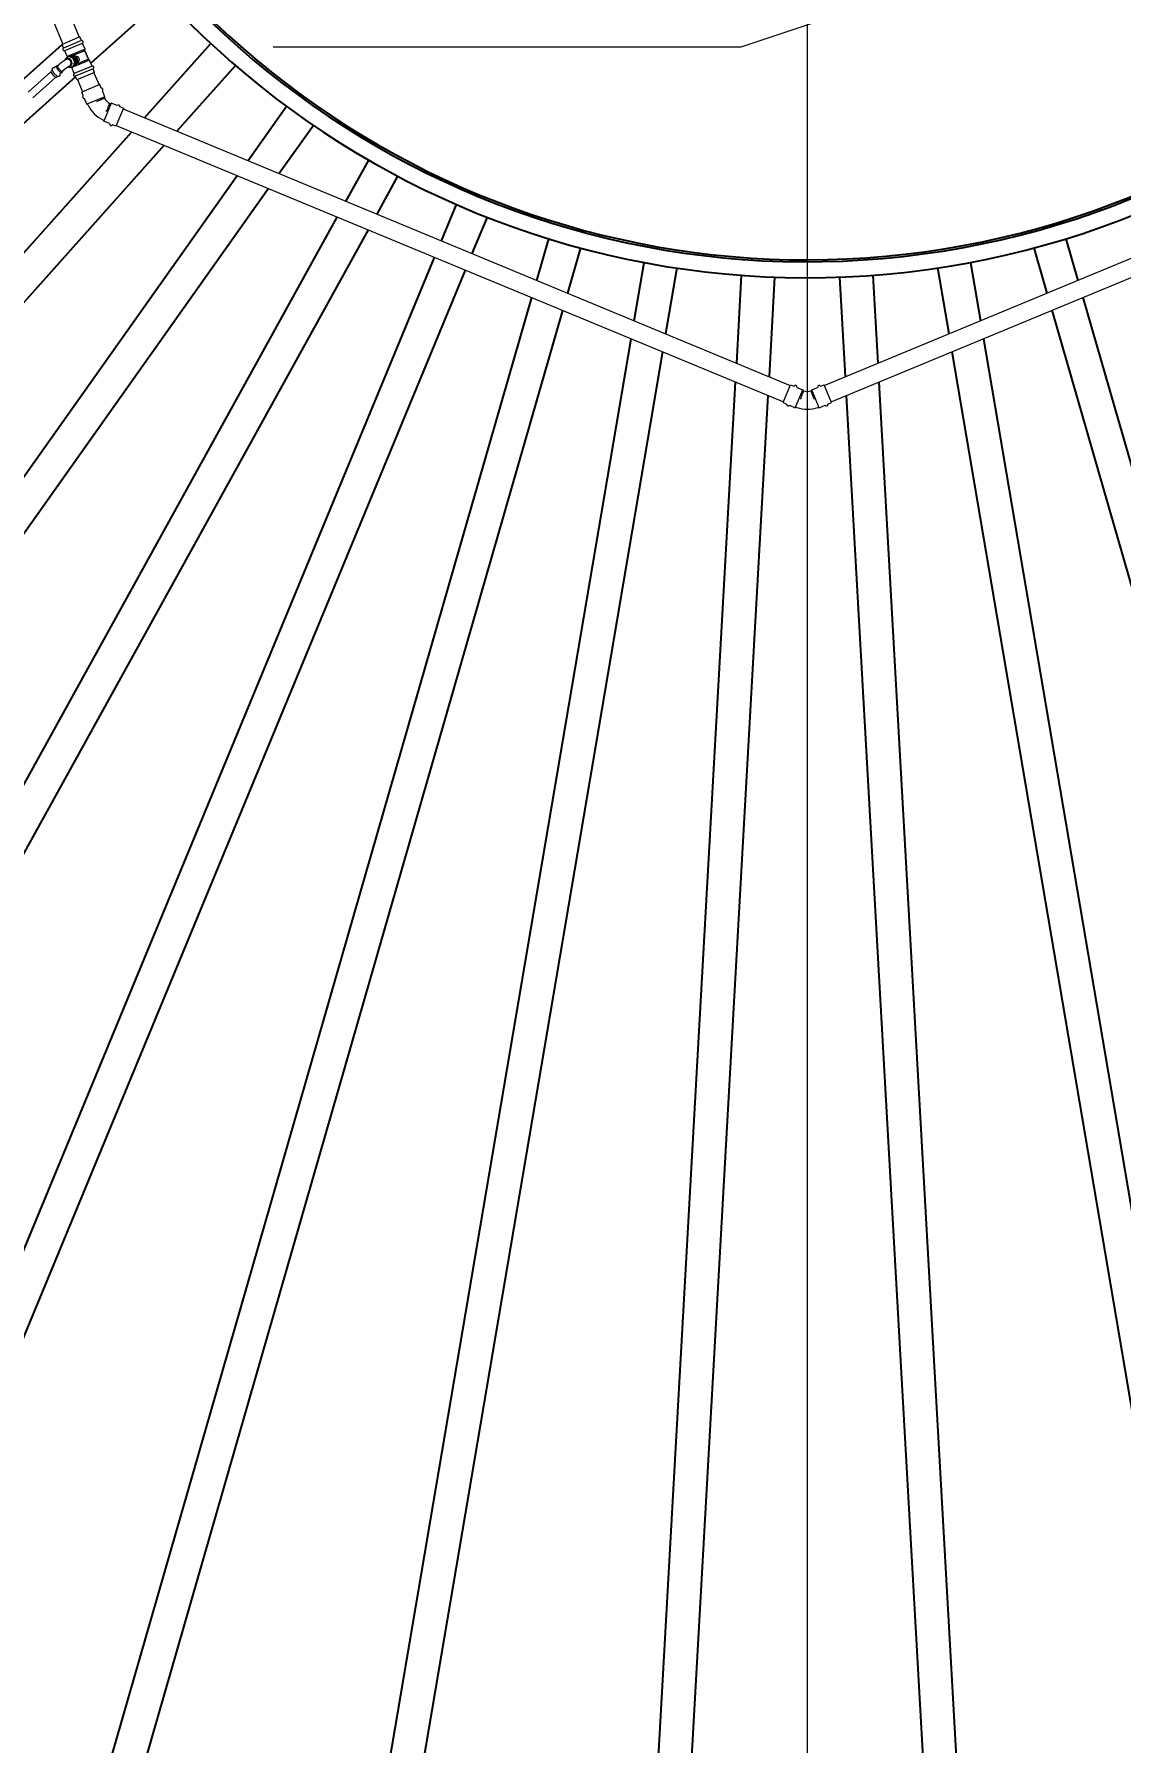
# Model space of a CAD drawing. Header units: millimetres. Extents: x 0 to 118900, y 0 to 84100.
# Drawn here: x 52848 to 56137, y 11692 to 16862 of the extents above; entities that cross this region are included whole.
import ezdxf

# ---------------------------------------------------------------- set-up
doc = ezdxf.new("R2010")
doc.units = ezdxf.units.MM
doc.header["$LTSCALE"] = 100
doc.linetypes.add('CHAIN', pattern=[0.3543, 0.2362, -0.0295, 0.0591, -0.0295])
doc.layers.add('4003-AREA-04.1_F-Foundation', color=7, linetype='Continuous', lineweight=25, true_color=0xadadad)
doc.layers.add('P_Anti-Foam (AF)', color=6, linetype='Continuous', lineweight=18, true_color=0xff00ff)
for name, color, linetype, lineweight in [('4003-AREA-04.1_T-Tank', 7, 'Continuous', 25), ('Center Mark', 7, 'Continuous', 18), ('Dimension', 7, 'Continuous', 18), ('Symbol', 7, 'Continuous', 18), ('Visible', 7, 'Continuous', 25)]:
    doc.layers.add(name, color=color, linetype=linetype, lineweight=lineweight)
doc.styles.add('Title', font='arial.ttf')
doc.dimstyles.new('Default - Method 2a$7', dxfattribs={"dimscale": 100, "dimtxt": 3, "dimasz": 2.5, "dimexe": 3, "dimexo": 0.5, "dimgap": 0.7, "dimtad": 0, "dimtoh": 1, "dimdec": 1, "dimrnd": 1e-08, "dimtxsty": 'Title', "dimcen": 0.09, "dimdle": 10, "dimclrd": 256, "dimclre": 256, "dimclrt": 7, "dimazin": 2, "dimtfac": 0.833333, "dimtdec": 1, "dimtmove": 0, "dimatfit": 3, "dimfxl": 1, "dimtolj": 1, "dimlwd": -1, "dimlwe": -1, "dimarcsym": 0})
doc.dimstyles.new('Default - Method 2b', dxfattribs={"dimscale": 100, "dimtxt": 3, "dimasz": 2.5, "dimexe": 3, "dimexo": 0.5, "dimgap": 0.7, "dimtad": 0, "dimtoh": 1, "dimdec": 1, "dimrnd": 1e-08, "dimtxsty": 'Title', "dimcen": 0.09, "dimdle": 10, "dimclrd": 256, "dimclre": 256, "dimclrt": 7, "dimadec": 0, "dimazin": 2, "dimtfac": 0.833333, "dimtdec": 1, "dimtmove": 0, "dimatfit": 3, "dimfxl": 1, "dimtolj": 1, "dimlwd": -1, "dimlwe": -1, "dimarcsym": 0})

# ---------------------------------------------------------------- blocks, each defined once
blk = doc.blocks.new('*D26')
at = {"layer": 'Defpoints', "color": 0, "transparency": 16777216}
for p in [(24937.9, 18779.6), (55187.9, 18779.6), (55187.9, 4279.6)]:
    blk.add_point(p, dxfattribs=at)
at = {"layer": 'Dimension', "transparency": 16777216}
for p, q in [((24937.9, 18729.6), (24937.9, 3979.6)), ((55187.9, 18729.6), (55187.9, 3979.6)), ((25187.9, 4279.6), (54937.9, 4279.6))]:
    blk.add_line(p, q, dxfattribs=at)
for points in [[(25187.9, 4321.3), (25187.9, 4237.9), (24937.9, 4279.6)], [(54937.9, 4321.3), (54937.9, 4237.9), (55187.9, 4279.6)]]:
    blk.add_solid(points, dxfattribs=at)
at = {"layer": 'Dimension', "color": 7, "transparency": 16777216, "insert": (39499, 4349.6), "char_height": 300, "attachment_point": 7, "style": 'Title'}
blk.add_mtext('\\A1;30250', dxfattribs=at)

msp = doc.modelspace()

# ---------------------------------------------------------------- linework, layer by layer
at = {"layer": '4003-AREA-04.1_F-Foundation'}
msp.add_circle((55187.91, 18779.59), 12250, dxfattribs=at)
at = {"layer": '4003-AREA-04.1_T-Tank'}
msp.add_circle((55187.91, 18779.59), 11950, dxfattribs=at)
at = {"layer": 'Center Mark', "linetype": 'CHAIN', "ltscale": 23.990969}
msp.add_line((55187.91, 31825.59), (55187.91, 5733.59), dxfattribs=at)
at = {"layer": 'P_Anti-Foam (AF)'}
for p, q in [((52616.38, 17600.51), (52934.63, 16832.19)), ((52666.27, 17621.17), (52984.52, 16852.85)), ((52986.64, 16853.73), (52932.5, 16831.31)), ((52990.97, 16843.3), (52986.64, 16853.73)), ((52936.83, 16820.87), (52932.5, 16831.31)), ((52991.62, 16843.02), (52936.56, 16820.22)), ((52994.91, 16835.08), (52939.85, 16812.27)), ((52947.81, 16794.35), (52940.5, 16812)), ((53001.95, 16816.78), (52947.81, 16794.35)), ((53001.36, 16812.2), (52965.18, 16797.22)), ((53001.95, 16816.78), (52994.64, 16834.43)), ((53001.36, 16812.2), (53001.95, 16816.78)), ((53012.07, 16786.34), (53001.36, 16812.2)), ((53001.36, 16812.2), (53012.07, 16786.34)), ((52902.67, 16754.35), (52899.19, 16751.24)), ((52915.41, 16765.73), (52908.92, 16759.94)), ((52919.27, 16766.74), (52916.12, 16766.08)), ((52933.86, 16750.27), (52932.89, 16747.32)), ((52948.49, 16789.01), (52945.59, 16787.81)), ((52949.89, 16792.76), (52947.81, 16794.35)), ((52958.29, 16765.36), (52955.38, 16764.15)), ((52958.01, 16792.95), (52957.84, 16792.88)), ((53015.73, 16783.52), (52961.59, 16761.09)), ((52961.92, 16763.69), (52961.59, 16761.09)), ((52968.9, 16743.45), (52961.59, 16761.09)), ((52967.8, 16769.3), (52967.64, 16769.23)), ((53023.69, 16765.6), (52968.63, 16742.8)), ((53026.98, 16757.66), (52971.92, 16734.85)), ((53012.07, 16786.34), (52975.89, 16771.35)), ((53012.07, 16786.34), (53015.73, 16783.52)), ((53023.04, 16765.87), (53015.73, 16783.52)), ((53031.03, 16746.56), (53026.71, 16757)), ((52898.8, 16748.48), (52829.43, 16686.48)), ((52913.46, 16732.08), (52844.09, 16670.08)), ((52919.73, 16735.26), (52916.25, 16732.15)), ((52932.47, 16746.65), (52925.98, 16740.85)), ((52976.89, 16724.14), (52972.57, 16734.58)), ((53031.03, 16746.56), (52976.89, 16724.14)), ((52979.02, 16725.02), (52994.3, 16688.13)), ((53046.31, 16709.68), (52992.17, 16687.25)), ((53028.91, 16745.68), (53044.19, 16708.8)), ((53050.64, 16699.24), (53046.31, 16709.68)), ((52996.5, 16676.81), (52992.17, 16687.25)), ((53007.48, 16650.3), (53000.17, 16667.94)), ((53061.62, 16672.72), (53007.48, 16650.3)), ((53011.21, 16647.52), (53007.48, 16650.3)), ((53061.62, 16672.72), (53054.31, 16690.37)), ((53081.04, 16653.3), (53058.62, 16599.16)), ((53061.02, 16668.61), (53061.62, 16672.72)), ((53076.92, 16652.7), (53081.04, 16653.3)), ((53098.69, 16645.99), (53081.04, 16653.3)), ((53055.84, 16602.89), (53058.62, 16599.16)), ((53076.26, 16591.85), (53058.62, 16599.16)), ((53118, 16638), (53095.57, 16583.86)), ((53118, 16638), (53107.56, 16642.32)), ((53117.12, 16635.87), (55136.34, 15799.48)), ((55239.48, 15799.48), (57258.71, 16635.87)), ((53095.57, 16583.86), (53085.13, 16588.18)), ((53096.45, 16585.98), (55115.68, 15749.59)), ((55260.14, 15749.59), (57279.37, 16585.98)), ((55114.8, 15747.46), (55137.22, 15801.6)), ((55137.22, 15801.6), (55147.66, 15797.28)), ((55151.75, 15732.16), (55174.18, 15786.3)), ((55156.53, 15793.61), (55174.18, 15786.3)), ((55176.66, 15782.96), (55174.18, 15786.3)), ((55199.16, 15782.96), (55201.64, 15786.3)), ((55201.64, 15786.3), (55219.29, 15793.61)), ((55224.07, 15732.16), (55201.64, 15786.3)), ((55228.16, 15797.28), (55238.6, 15801.6)), ((55261.02, 15747.46), (55238.6, 15801.6)), ((55114.8, 15747.46), (55125.24, 15743.14)), ((55134.11, 15739.47), (55151.75, 15732.16)), ((55156.36, 15732.83), (55151.75, 15732.16)), ((55219.47, 15732.83), (55224.07, 15732.16)), ((55224.07, 15732.16), (55241.71, 15739.47)), ((55250.58, 15743.14), (55261.02, 15747.46))]:
    msp.add_line(p, q, dxfattribs=at)
for centre, radius, start, end in [((52939.14, 16816.63), 4.42, 125.83332, 279.16668), ((52936.37, 16820.68), 0.5, 292.5, 22.5), ((52940.04, 16811.81), 0.5, 22.5, 112.5), ((52991.43, 16843.49), 0.5, 202.5, 292.5), ((52992.32, 16838.66), 4.42, 305.83332, 99.16668), ((52995.1, 16834.62), 0.5, 112.5, 202.5), ((53023.5, 16766.07), 0.5, 202.5, 292.5), ((53024.39, 16761.24), 4.42, 305.83332, 99.16668), ((53027.17, 16757.2), 0.5, 112.5, 202.5), ((52971.21, 16739.21), 4.42, 125.83332, 279.16668), ((52968.43, 16743.26), 0.5, 292.5, 22.5), ((52972.11, 16734.39), 0.5, 22.5, 112.5), ((53050.87, 16699.33), 0.25, 202.5, 280.68772), ((53051.78, 16694.52), 4.65, 304.31228, 100.68772), ((52999.03, 16672.67), 4.65, 124.31228, 280.68772), ((52996.27, 16676.72), 0.25, 304.31228, 22.5), ((52999.94, 16667.85), 0.25, 22.5, 100.68772), ((53094.63, 16686.31), 92, 204.94096, 245.05904), ((53054.54, 16690.46), 0.25, 124.31228, 202.5), ((53094.77, 16686.45), 38.18, 207.87018, 242.12982), ((53102.83, 16643.46), 4.65, 349.31228, 145.68772), ((53098.78, 16646.22), 0.25, 247.5, 325.68772), ((53107.65, 16642.55), 0.25, 169.31228, 247.5), ((53076.17, 16591.62), 0.25, 349.31228, 67.5), ((53080.98, 16590.71), 4.65, 169.31228, 325.68772), ((53085.03, 16587.95), 0.25, 67.5, 145.68772), ((55147.76, 15797.51), 0.25, 247.5, 325.68772), ((55151.81, 15794.75), 4.65, 349.31228, 145.68772), ((55156.63, 15793.84), 0.25, 169.31228, 247.5), ((55187.91, 15819.45), 38.18, 252.87018, 287.12982), ((55219.19, 15793.84), 0.25, 292.5, 10.68772), ((55224.01, 15794.75), 4.65, 34.31228, 190.68772), ((55228.06, 15797.51), 0.25, 214.31228, 292.5), ((55125.14, 15742.91), 0.25, 349.31228, 67.5), ((55129.96, 15742), 4.65, 169.31228, 325.68772), ((55134.01, 15739.24), 0.25, 67.5, 145.68772), ((55187.91, 15819.25), 92, 249.94096, 290.05904), ((55241.81, 15739.24), 0.25, 34.31228, 112.5), ((55245.86, 15742), 4.65, 214.31228, 10.68772), ((55250.68, 15742.91), 0.25, 112.5, 190.68772)]:
    msp.add_arc(centre, radius, start, end, dxfattribs=at)
for centre, major_axis, ratio, start_param, end_param in [((52907.72, 16741.7), (8.53, -9.54), 0.324902, 3.1415927, 6.2831853), ((52923.94, 16756.19), (8.53, -9.54), 0.324902, 2.9561846, 6.4685934), ((52950.49, 16775.98), (4.9, -11.83), 0.9396926, 5.874597, 10.0766932), ((52963.06, 16781.19), (5.09, -12.29), 0.9396926, 6.2040705, 9.5038928), ((52960.91, 16780.3), (4.9, -11.83), 0.9396926, 0.1899952, 2.9515974), ((52960.91, 16780.3), (-4.21, 10.16), 0.9396926, 3.6639041, 5.7608739), ((52957.75, 16778.99), (-4.9, 11.83), 0.9396926, 4.13268, 5.2920979), ((52968.18, 16783.31), (-4.9, 11.83), 0.9396926, 3.7341722, 5.6906057)]:
    msp.add_ellipse(centre, major_axis=major_axis, ratio=ratio, start_param=start_param, end_param=end_param, dxfattribs=at)
for points, knots in [([(52909.88, 16760.8), (52909.2, 16760.99), (52908.49, 16761.11), (52907.26, 16761.09), (52906.8, 16761.04), (52905.62, 16760.72), (52904.88, 16760.35), (52903.79, 16759.38), (52903.4, 16758.84), (52902.82, 16757.67), (52902.67, 16757.04), (52902.5, 16755.55), (52902.58, 16754.74), (52903.03, 16752.54), (52903.6, 16751.17), (52905.05, 16748.44), (52905.91, 16747.1), (52907.81, 16744.55), (52908.82, 16743.34), (52910.95, 16741.08), (52912.07, 16740.02), (52914.35, 16738.12), (52915.51, 16737.29), (52917.96, 16735.86), (52919.21, 16735.29), (52921.14, 16734.97), (52921.65, 16734.94), (52922.75, 16735.01), (52923.34, 16735.12), (52923.93, 16735.37)], [2.7826743, 2.7826743, 2.7826743, 2.7826743, 2.9815937, 2.9815937, 3.0931296, 3.0931296, 3.2544437, 3.2544437, 3.3855504, 3.3855504, 3.536158, 3.536158, 3.7652415, 3.7652415, 4.1756091, 4.1756091, 4.5548053, 4.5548053, 4.9060324, 4.9060324, 5.2533483, 5.2533483, 5.6119165, 5.6119165, 6.0123554, 6.0123554, 6.1477703, 6.1477703, 6.2831853, 6.2831853, 6.2831853, 6.2831853]), ([(52919.08, 16766.57), (52918.82, 16766.34), (52918.68, 16765.97), (52918.68, 16764.9), (52918.85, 16764.16), (52919.55, 16762.41), (52920.07, 16761.42), (52921.41, 16759.3), (52922.23, 16758.2), (52923.13, 16757.11)], [-1.6148514, -1.6148514, -1.6148514, -1.6148514, -1.258917, -1.258917, -0.8459736, -0.8459736, -0.4266473, -0.4266473, 0, 0, 0, 0]), ([(52944.32, 16785.23), (52942.94, 16784.52), (52941.59, 16783.7), (52938.63, 16781.8), (52937.04, 16780.72), (52933.68, 16778.31), (52931.91, 16776.99), (52928.27, 16774.19), (52926.41, 16772.71), (52922.7, 16769.67), (52920.86, 16768.11), (52919.08, 16766.57)], [3.2621898, 3.2621898, 3.2621898, 3.2621898, 3.5272106, 3.5272106, 3.7922314, 3.7922314, 4.0572521, 4.0572521, 4.3222729, 4.3222729, 4.5872937, 4.5872937, 4.5872937, 4.5872937]), ([(52944.32, 16785.23), (52943.31, 16784.71), (52942.33, 16784.14), (52939.59, 16782.45), (52937.76, 16781.22), (52933.81, 16778.41), (52931.7, 16776.84), (52927.37, 16773.48), (52925.15, 16771.69), (52921.65, 16768.78), (52920.35, 16767.67), (52919.08, 16766.57)], [5.1658728, 5.1658728, 5.1658728, 5.1658728, 5.359435, 5.359435, 5.6735942, 5.6735942, 5.9877535, 5.9877535, 6.3019127, 6.3019127, 6.4909767, 6.4909767, 6.4909767, 6.4909767]), ([(52923.13, 16757.11), (52923.8, 16756.3), (52924.51, 16755.51), (52925.95, 16754.05), (52926.68, 16753.38), (52928.4, 16751.93), (52929.38, 16751.23), (52931.14, 16750.23), (52931.91, 16749.93), (52933.01, 16749.78), (52933.4, 16749.87), (52933.66, 16750.09)], [-6.9461174, -6.9461174, -6.9461174, -6.9461174, -6.6294511, -6.6294511, -6.3206085, -6.3206085, -5.8835873, -5.8835873, -5.44564, -5.44564, -5.0895508, -5.0895508, -5.0895508, -5.0895508]), ([(52954.31, 16765.62), (52953.97, 16765.45), (52953.46, 16765.15), (52951.99, 16764.25), (52950.94, 16763.56), (52948.46, 16761.85), (52947.01, 16760.8), (52943.93, 16758.49), (52942.3, 16757.23), (52939, 16754.59), (52937.32, 16753.22), (52935, 16751.25), (52934.32, 16750.67), (52933.66, 16750.09)], [3.2806522, 3.2806522, 3.2806522, 3.2806522, 3.4535939, 3.4535939, 3.6905854, 3.6905854, 3.9501984, 3.9501984, 4.2098114, 4.2098114, 4.4694244, 4.4694244, 4.5787173, 4.5787173, 4.5787173, 4.5787173]), ([(52954.31, 16765.62), (52954.07, 16765.5), (52953.75, 16765.32), (52952.66, 16764.67), (52951.76, 16764.1), (52949.47, 16762.56), (52948.01, 16761.53), (52944.74, 16759.11), (52942.9, 16757.7), (52939.09, 16754.67), (52937.12, 16753.05), (52934.69, 16750.98), (52934.17, 16750.54), (52933.66, 16750.09)], [5.1843352, 5.1843352, 5.1843352, 5.1843352, 5.3055471, 5.3055471, 5.5269149, 5.5269149, 5.7983005, 5.7983005, 6.093909, 6.093909, 6.3983238, 6.3983238, 6.4824004, 6.4824004, 6.4824004, 6.4824004]), ([(52949.97, 16762.89), (52950.48, 16762.7), (52951.01, 16762.54), (52953.13, 16762.02), (52954.77, 16761.89), (52957.98, 16762.18), (52959.54, 16762.59), (52962.45, 16763.89), (52963.79, 16764.78), (52966.13, 16766.96), (52967.12, 16768.25), (52968.66, 16771.11), (52969.21, 16772.67), (52969.79, 16775.93), (52969.83, 16777.63), (52969.39, 16780.97), (52968.9, 16782.62), (52967.46, 16785.69), (52966.49, 16787.12), (52964.19, 16789.59), (52962.85, 16790.65), (52959.93, 16792.26), (52958.35, 16792.83), (52955.14, 16793.42), (52953.5, 16793.45), (52950.32, 16792.97), (52948.78, 16792.47), (52945.96, 16790.99), (52944.68, 16790.02), (52942.47, 16787.7), (52941.56, 16786.35), (52940.61, 16784.33), (52940.39, 16783.77), (52940.2, 16783.19)], [0.5417109, 0.5417109, 0.5417109, 0.5417109, 0.648987, 0.648987, 0.9666663, 0.9666663, 1.2799321, 1.2799321, 1.591649, 1.591649, 1.9054974, 1.9054974, 2.2239554, 2.2239554, 2.547261, 2.547261, 2.8738351, 2.8738351, 3.2012931, 3.2012931, 3.527088, 3.527088, 3.8489352, 3.8489352, 4.1656902, 4.1656902, 4.4784084, 4.4784084, 4.7902503, 4.7902503, 5.104816, 5.104816, 5.2231386, 5.2231386, 5.2231386, 5.2231386]), ([(52956.94, 16782.31), (52956.27, 16783.12), (52955.5, 16783.83), (52953.82, 16784.99), (52952.92, 16785.44), (52950.66, 16786.2), (52949.28, 16786.37), (52946.66, 16786.15), (52945.43, 16785.8), (52944.32, 16785.23)], [-6.9461174, -6.9461174, -6.9461174, -6.9461174, -6.6294511, -6.6294511, -6.3206085, -6.3206085, -5.8835873, -5.8835873, -5.4770631, -5.4770631, -5.4770631, -5.4770631]), ([(52958.04, 16796.21), (52956.58, 16795.6), (52955.21, 16794.75), (52953.89, 16793.59), (52953.77, 16793.48), (52953.65, 16793.36)], [0, 0, 0, 0, 0.31215796, 0.31215796, 0.34438651, 0.34438651, 0.34438651, 0.34438651]), ([(52954.31, 16765.62), (52955.2, 16766.09), (52956.01, 16766.7), (52957.61, 16768.34), (52958.32, 16769.43), (52959.32, 16771.86), (52959.6, 16773.19), (52959.68, 16775.92), (52959.46, 16777.31), (52958.55, 16779.97), (52957.85, 16781.22), (52956.94, 16782.31)], [-1.9931491, -1.9931491, -1.9931491, -1.9931491, -1.667573, -1.667573, -1.258917, -1.258917, -0.8459736, -0.8459736, -0.4266473, -0.4266473, 0, 0, 0, 0]), ([(52965.02, 16765.93), (52965.47, 16765.94), (52965.91, 16765.97), (52967.95, 16766.22), (52969.5, 16766.68), (52972.36, 16768.07), (52973.67, 16769.01), (52975.93, 16771.26), (52976.89, 16772.58), (52978.34, 16775.49), (52978.84, 16777.08), (52979.32, 16780.36), (52979.31, 16782.06), (52978.76, 16785.39), (52978.23, 16787.02), (52976.69, 16790.05), (52975.69, 16791.44), (52973.31, 16793.85), (52971.94, 16794.86), (52968.98, 16796.38), (52967.4, 16796.9), (52964.17, 16797.38), (52962.54, 16797.36), (52959.95, 16796.89), (52958.98, 16796.6), (52958.04, 16796.21)], [2.7972061, 2.7972061, 2.7972061, 2.7972061, 2.8852242, 2.8852242, 3.1985815, 3.1985815, 3.5108009, 3.5108009, 3.8253508, 3.8253508, 4.1443835, 4.1443835, 4.4678943, 4.4678943, 4.7942664, 4.7942664, 5.1212321, 5.1212321, 5.4464165, 5.4464165, 5.7677294, 5.7677294, 6.0842324, 6.0842324, 6.2831853, 6.2831853, 6.2831853, 6.2831853]), ([(52969.92, 16795.88), (52970.92, 16796.19), (52972.02, 16796.35), (52974.59, 16796.34), (52976.07, 16796.04), (52978.68, 16795.03), (52979.98, 16794.24), (52982.14, 16792.21), (52982.99, 16790.96), (52983.53, 16789.67)], [5.1353775, 5.1353775, 5.1353775, 5.1353775, 5.4560175, 5.4560175, 5.8754988, 5.8754988, 6.2954402, 6.2954402, 6.7153816, 6.7153816, 6.7153816, 6.7153816]), ([(52983.53, 16789.67), (52984.06, 16788.37), (52984.34, 16786.89), (52984.25, 16783.92), (52983.89, 16782.44), (52982.77, 16779.88), (52981.93, 16778.62), (52980.12, 16776.8), (52979.22, 16776.14), (52978.3, 16775.65)], [0, 0, 0, 0, 0.4199414, 0.4199414, 0.8398828, 0.8398828, 1.2593641, 1.2593641, 1.5800041, 1.5800041, 1.5800041, 1.5800041]), ([(52923.93, 16735.37), (52924.56, 16735.63), (52925.19, 16736.06), (52926.12, 16737.08), (52926.45, 16737.64), (52926.93, 16738.87), (52927.03, 16739.52), (52927.07, 16740.68), (52927.02, 16741.2), (52926.94, 16741.71)], [0, 0, 0, 0, 0.14564657, 0.14564657, 0.27792851, 0.27792851, 0.44042887, 0.44042887, 0.58535627, 0.58535627, 0.58535627, 0.58535627]), ([(53061.02, 16668.61), (53061.02, 16668.61), (53061.02, 16668.6), (53060.93, 16668.57), (53060.2, 16668.25), (53057.57, 16667.12), (53055.68, 16666.3), (53050.98, 16664.3), (53048.22, 16663.12), (53042.31, 16660.61), (53039.23, 16659.3), (53036.13, 16657.99)], [-8.5149611, -8.5149611, -8.5149611, -8.5149611, -8.4449172, -8.4449172, -7.3848142, -7.3848142, -6.3244489, -6.3244489, -5.268471, -5.268471, -4.2563348, -4.2563348, -4.2563348, -4.2563348]), ([(53066.31, 16627.81), (53067.4, 16630.39), (53068.48, 16632.95), (53070.86, 16638.56), (53072.11, 16641.47), (53074.14, 16646.23), (53074.95, 16648.11), (53076, 16650.55), (53076.33, 16651.33), (53076.72, 16652.24), (53076.83, 16652.49), (53076.91, 16652.67), (53076.92, 16652.7), (53076.92, 16652.7)], [-12.766675, -12.766675, -12.766675, -12.766675, -11.9247404, -11.9247404, -10.8481296, -10.8481296, -9.8868268, -9.8868268, -9.2152028, -9.2152028, -8.7419639, -8.7419639, -8.5111604, -8.5111604, -8.5111604, -8.5111604]), ([(55176.66, 15782.96), (55176.66, 15782.96), (55176.66, 15782.95), (55176.63, 15782.88), (55176.57, 15782.73), (55176.26, 15781.93), (55175.86, 15780.94), (55174.63, 15777.86), (55173.74, 15775.63), (55171.68, 15770.5), (55170.55, 15767.69), (55168.44, 15762.46), (55167.51, 15760.16), (55166.57, 15757.86)], [-8.5111604, -8.5111604, -8.5111604, -8.5111604, -8.39109, -8.39109, -7.98249, -7.98249, -7.0831107, -7.0831107, -6.0113604, -6.0113604, -5.0042693, -5.0042693, -4.2550366, -4.2550366, -4.2550366, -4.2550366]), ([(55209.25, 15757.86), (55209.11, 15758.21), (55208.96, 15758.56), (55207.49, 15762.19), (55206.19, 15765.41), (55203.79, 15771.35), (55202.72, 15774.02), (55200.95, 15778.45), (55200.26, 15780.18), (55199.38, 15782.41), (55199.16, 15782.96), (55199.16, 15782.96)], [-12.7734961, -12.7734961, -12.7734961, -12.7734961, -12.6590182, -12.6590182, -11.597637, -11.597637, -10.541818, -10.541818, -9.494712, -9.494712, -8.5149611, -8.5149611, -8.5149611, -8.5149611])]:
    msp.add_open_spline(points, degree=3, knots=knots, dxfattribs=at)
at = {"layer": 'Visible'}
for p, q in [((53242.51, 16973.85), (53019.46, 16774.51)), ((51430.97, 15488.93), (52932.63, 16831.02)), ((52933.34, 16831.66), (52934.44, 16832.64)), ((53181.47, 16609.21), (53382.35, 16834.02)), ((53456.92, 16767.39), (53279.35, 16568.67)), ((52973.17, 16733.13), (46311.18, 10779.05)), ((53494.73, 16479.46), (53611.54, 16644.09)), ((47188.2, 9902.11), (53143.35, 16566.55)), ((53693.1, 16586.23), (53589.5, 16440.2)), ((53241.23, 16526.01), (47262.77, 9835.48)), ((53791.71, 16356.45), (53860.55, 16481.02)), ((48232.47, 9062.25), (53462.68, 16434.28)), ((53557.45, 16395.03), (48314.03, 9004.38)), ((53948.07, 16432.66), (53884.68, 16317.94)), ((54080.66, 16236.76), (54126.25, 16346.86)), ((49364.2, 8344.59), (53765.42, 16308.88)), ((54218.64, 16308.59), (54173.04, 16198.49)), ((53858.39, 16270.37), (49451.72, 8296.22)), ((54369.02, 16117.31), (54405.31, 16243.29)), ((55970.75, 16243.36), (56007.04, 16117.41)), ((50569.17, 7758.15), (54059.99, 16186.87)), ((54501.4, 16215.61), (54462, 16078.8)), ((55914.07, 16078.9), (55874.66, 16215.67)), ((54152.38, 16148.6), (50661.56, 7719.89)), ((54664.21, 15995.04), (54694.21, 16171.61)), ((54792.79, 16154.87), (54758.98, 15955.79)), ((54974.38, 15866.57), (54989.31, 16132.73)), ((55386.76, 16132.75), (55401.71, 15866.68)), ((55617.1, 15955.89), (55583.27, 16154.9)), ((55681.86, 16171.66), (55711.86, 15995.15)), ((55089.15, 16127.13), (55072.26, 15826.02)), ((55303.83, 15826.14), (55286.91, 16127.14)), ((51832.22, 7310.31), (54353.98, 16065.09)), ((54446.96, 16026.58), (51928.31, 7282.64)), ((58448.59, 7282.94), (55929.11, 16026.69)), ((56022.09, 16065.2), (58544.68, 7310.63)), ((53137.47, 7006.71), (54654.94, 15940.43)), ((55721.14, 15940.54), (57239.46, 7006.91)), ((54749.7, 15901.18), (53236.06, 6989.97)), ((57140.87, 6990.15), (55626.38, 15901.29)), ((54468.51, 6851.16), (54971.17, 15809.45)), ((55069.05, 15768.9), (54568.35, 6845.56)), ((55808.59, 6845.62), (55307.04, 15769.02)), ((55404.92, 15809.56), (55908.43, 6851.23))]:
    msp.add_line(p, q, dxfattribs=at)
for radius, start, end in [(12796, 225.675698, 85.418923), (12250, 248.674309, 61.10467), (2654.3, 191.60929, 78.39071), (2606, 191.09973, 78.90027), (2600, 197.34214, 78.87433)]:
    msp.add_arc((55187.91, 18779.59), radius, start, end, dxfattribs=at)

# ---------------------------------------------------------------- dimensions: what is measured, and where the dimension line sits
at = {"layer": 'Dimension'}
dim = msp.add_linear_dim(base=(55187.91, 4279.59), p1=(24937.91, 18779.59), p2=(55187.91, 18779.59), angle=180, dimstyle='Default - Method 2b', override={"dimgap": 0.7, "dimtad": 1, "dimtoh": 0, "dimdec": 1, "dimtol": 0, "dimlim": 0, "dimtp": 0, "dimtm": 0, "dimtdec": 1, "dimtofl": 0, "dimatfit": 1}, dxfattribs=at)
dim.commit()
dim.dimension.update_dxf_attribs({"geometry": '*D26', "text_midpoint": (40062.91, 4279.59), "dimtype": 160})

# ---------------------------------------------------------------- leaders
at = {"layer": 'Symbol', "annotation_type": 0, "has_hookline": 1, "hookline_direction": 1, "text_width": 1165.62}
msp.add_leader([(56408.82, 17297.87), (54986.86, 16822.91), (54736.86, 16822.91)], dimstyle='Default - Method 2a$7', override={"dimgap": 0, "dimtad": 1}, dxfattribs=at)

doc.saveas('drawing.dxf')
